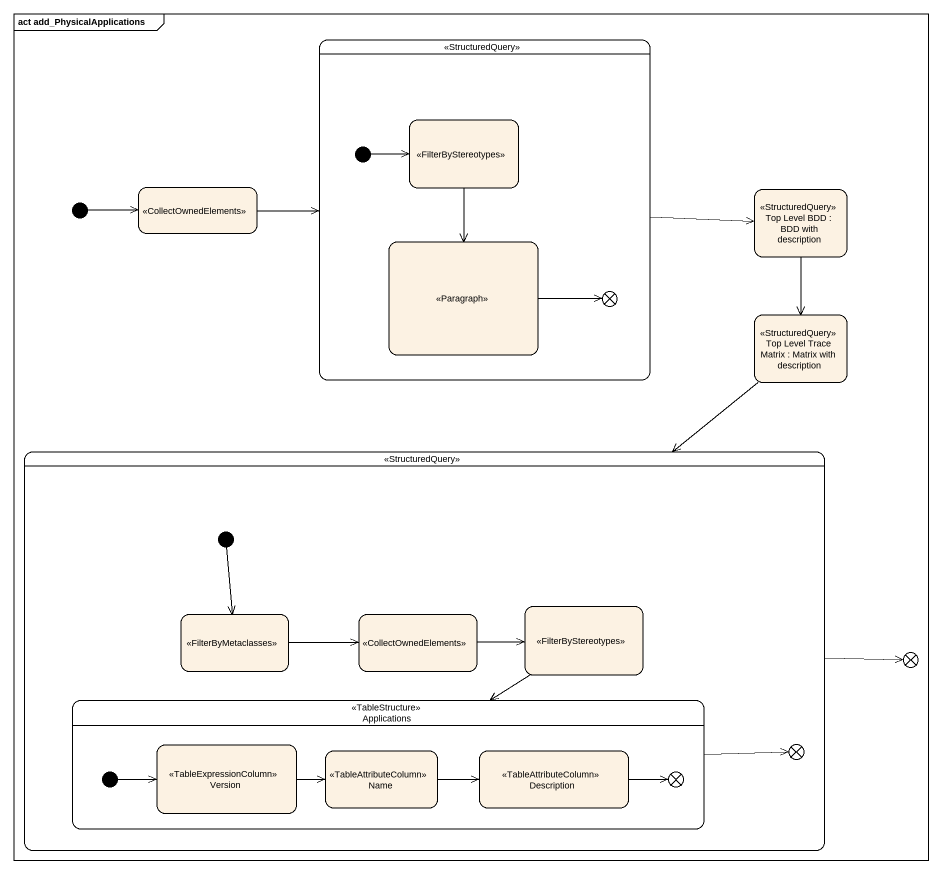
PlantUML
@startuml
mainframe act add_PhysicalApplications
hide empty description
state " " as state1 <<StructuredQuery>> {
  state " " as state2 <<FilterByStereotypes>>
  state " " as state4 <<Paragraph>>
  state flowfinal1 <<end>>
  [*] -right-> state2
}
state " " as state3 <<CollectOwnedElements>>
state "Top Level BDD : BDD with description" as Top_Level_BDD <<StructuredQuery>>
state "Top Level Trace Matrix : Matrix with description" as Top_Level_Trace_Matrix <<StructuredQuery>>
state " " as state5 <<StructuredQuery>> {
  state " " as state6 <<FilterByMetaclasses>>
  state " " as state7 <<CollectOwnedElements>>
  state " " as state8 <<FilterByStereotypes>>
  state Applications <<TableStructure>> {
    state Version <<TableExpressionColumn>>
    state Name <<TableAttributeColumn>>
    state Description <<TableAttributeColumn>>
    state flowfinal4 <<end>>
    [*] -right-> Version
  }
  state flowfinal3 <<end>>
  [*] --> state6
}
state flowfinal2 <<end>>
[*] -right-> state3
state1 -right-> Top_Level_BDD
state2 --> state4
state3 -right-> state1
Top_Level_BDD --> Top_Level_Trace_Matrix
state4 -right-> flowfinal1
Top_Level_Trace_Matrix --> state5
state5 -right-> flowfinal2
state6 -right-> state7
state7 -right-> state8
state8 --> Applications
Applications -right-> flowfinal3
Version -right-> Name
Name -right-> Description
Description -right-> flowfinal4
@enduml
